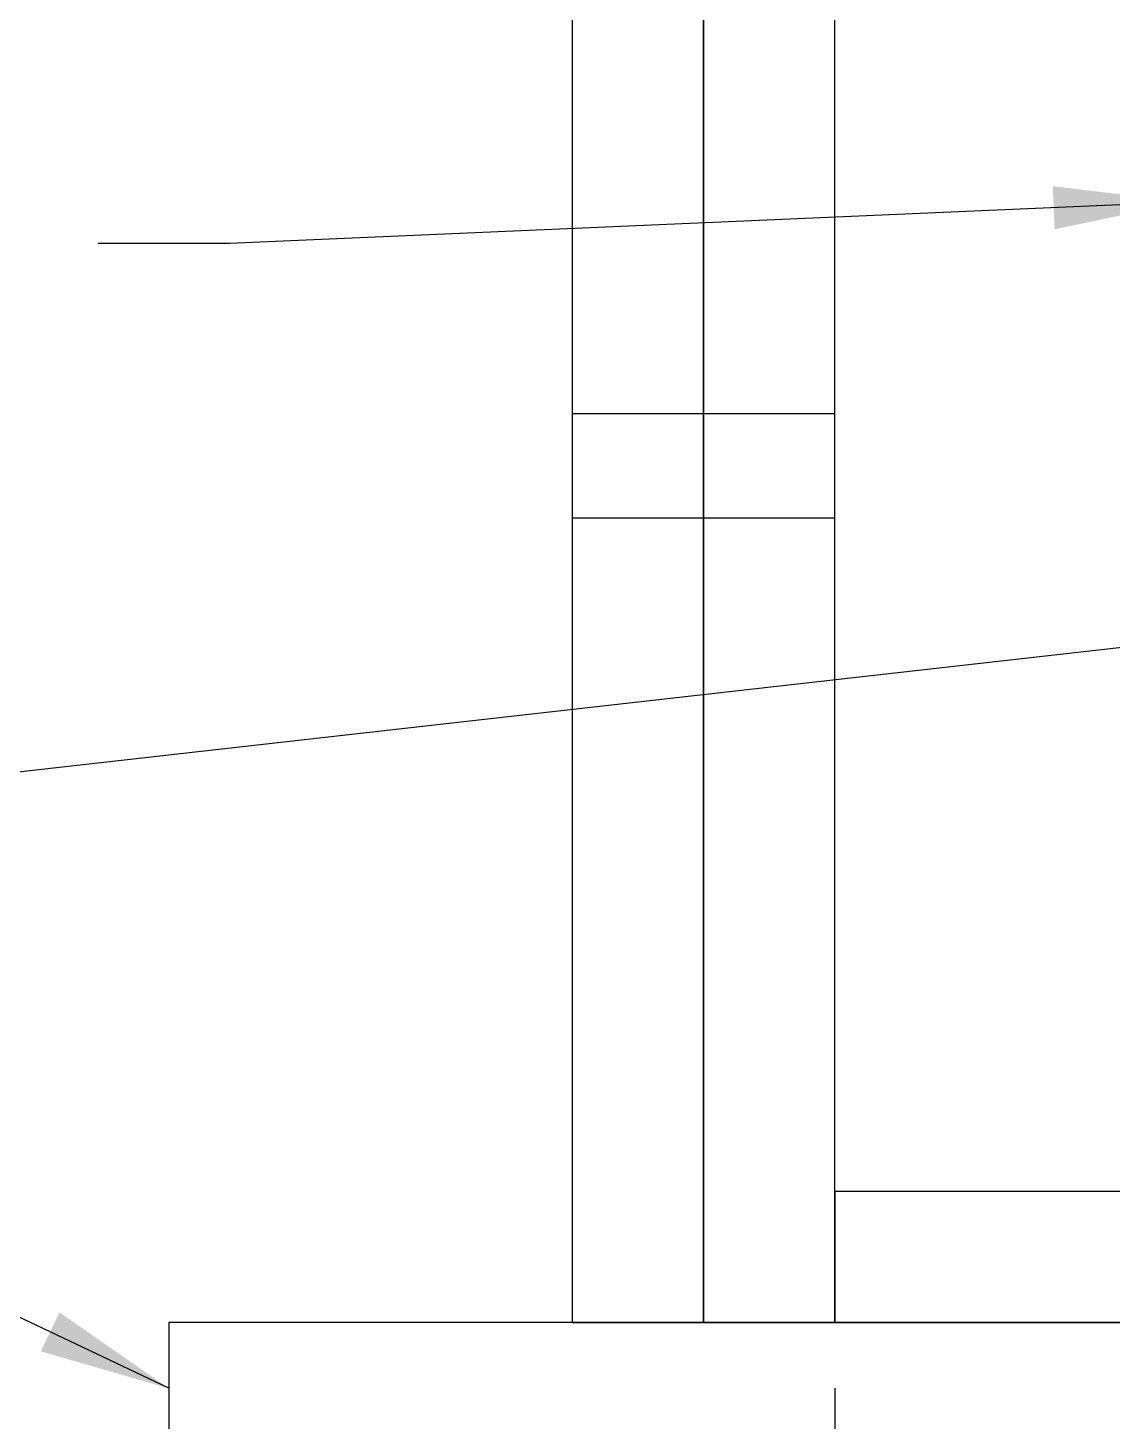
# Paper-space layout 'M&T INST' of a CAD drawing. Header units: inches. Extents: x 0.2 to 34.4, y 0.5 to 23.
# Drawn here: x 13.623 to 14.913, y 3.261 to 4.919 of the extents above; entities that cross this region are included whole.
import ezdxf

# ---------------------------------------------------------------- set-up
doc = ezdxf.new("R2010")
doc.units = ezdxf.units.IN
doc.header["$MEASUREMENT"] = 0
doc.layers.add('B_Dimensions', color=5, linetype='Continuous', lineweight=13)
for name, color, linetype in [('D_DT2', 7, 'Continuous'), ('D_DTTXT', 7, 'Continuous'), ('D_FRAMING', 84, 'Continuous'), ('Title Block', 7, 'Continuous')]:
    doc.layers.add(name, color=color, linetype=linetype)
doc.styles.get("Standard").update_dxf_attribs({"font": 'arial.ttf'})
doc.dimstyles.get("Standard").update_dxf_attribs({"dimtxt": 4, "dimasz": 6, "dimexe": 0.18, "dimexo": 0.0625, "dimgap": 0.09, "dimtad": 0, "dimtih": 1, "dimtoh": 1, "dimdec": 4, "dimzin": 0, "dimdsep": 46, "dimlunit": 4, "dimtxsty": 'Standard', "dimcen": 0.09, "dimadec": 0, "dimazin": 0, "dimtfac": 1, "dimtdec": 4, "dimtofl": 0, "dimtmove": 0, "dimatfit": 3, "dimfxl": 1, "dimtolj": 1, "dimtzin": 0, "dimarcsym": 0})

# ---------------------------------------------------------------- blocks, each defined once
blk = doc.blocks.new('*D32')
at = {"layer": 'B_Dimensions', "color": 0, "lineweight": -2, "transparency": 16777216}
for p, q in [((-4.8464, -4.4022), (-4.8464, -5.437)), ((-2.5548, -4.4022), (-2.5548, -5.437)), ((-4.7464, -5.257), (-3.8769, -5.257)), ((-2.6548, -5.257), (-3.5244, -5.257))]:
    blk.add_line(p, q, dxfattribs=at)
at = {"layer": 'B_Dimensions', "color": 0, "transparency": 16777216}
for points in [[(-4.7464, -5.2403), (-4.7464, -5.2737), (-4.8464, -5.257)], [(-2.6548, -5.2403), (-2.6548, -5.2737), (-2.5548, -5.257)]]:
    blk.add_solid(points, dxfattribs=at)
at = {"layer": 'Defpoints', "color": 0, "transparency": 16777216}
for p in [(-4.8464, -4.3397), (-2.5548, -4.3397), (-2.5548, -5.257)]:
    blk.add_point(p, dxfattribs=at)
at = {"layer": 'B_Dimensions', "color": 0, "transparency": 16777216, "insert": (-3.7006, -5.257), "char_height": 0.1, "attachment_point": 5}
blk.add_mtext("\\A1;'W'", dxfattribs=at)
blk = doc.blocks.new('MULTI MANIFOLD')
at = {"layer": 'D_DT2', "ltscale": 12}
blk.add_line((-5.48062, -4.33973), (-5.48062, -4.8846), dxfattribs=at)
at = {"layer": 'D_DTTXT'}
blk.add_line((-5.42261, -3.3124), (-5.54761, -3.3124), dxfattribs=at)
at = {"layer": 'D_FRAMING', "ltscale": 12}
for p, q in [((-5.09645, -1.60519), (-5.09645, -4.33973)), ((-4.97145, -4.33973), (-4.97145, -1.60519)), ((-4.84645, -3.47452), (-5.09645, -3.47452)), ((-4.84645, -3.57397), (-5.09645, -3.57397)), ((-5.09645, -4.33973), (-4.97145, -4.33973))]:
    blk.add_line(p, q, dxfattribs=at)
for points in [[(-4.97145, -4.33973), (-4.84645, -4.33973), (-4.84645, -2.46473), (-4.97145, -2.46473)], [(-4.84645, -4.21473), (-4.84645, -4.33973), (-2.55478, -4.33973), (-2.55478, -4.21473)], [(-5.48062, -4.33973), (-5.48062, -4.46473), (-1.84938, -4.46473), (-1.84938, -4.33973)]]:
    blk.add_lwpolyline(points, close=True, dxfattribs=at)
at = {"layer": 'B_Dimensions'}
dim = blk.add_linear_dim(base=(-2.55478, -5.25698), p1=(-4.84645, -4.33973), p2=(-2.55478, -4.33973), text="'W'", dimstyle='Standard', override={"dimtxt": 0.1, "dimasz": 0.1}, dxfattribs=at)
dim.commit()
dim.dimension.update_dxf_attribs({"geometry": '*D32', "text_midpoint": (-3.70061, -5.25698)})
at = {"layer": 'D_DTTXT'}
for points in [[(-3.65321, -3.19115), (-5.35994, -2.61998), (-5.45487, -2.61998)], [(-4.51328, -3.27296), (-5.42261, -3.3124)], [(-3.9163, -3.6226), (-5.79573, -3.83521)], [(-5.48062, -4.40223), (-5.78349, -4.25798)]]:
    blk.add_leader(points, dimstyle='Standard', override={"dimasz": 0.125}, dxfattribs=at)

psp = doc.layouts.new('M&T INST')

# ---------------------------------------------------------------- block references
at = {"layer": 'Title Block', "xscale": 1.25, "yscale": 1.25, "zscale": 1.25}
psp.add_blockref('MULTI MANIFOLD', (20.6412, 8.8033), dxfattribs=at)

doc.saveas('drawing.dxf')
